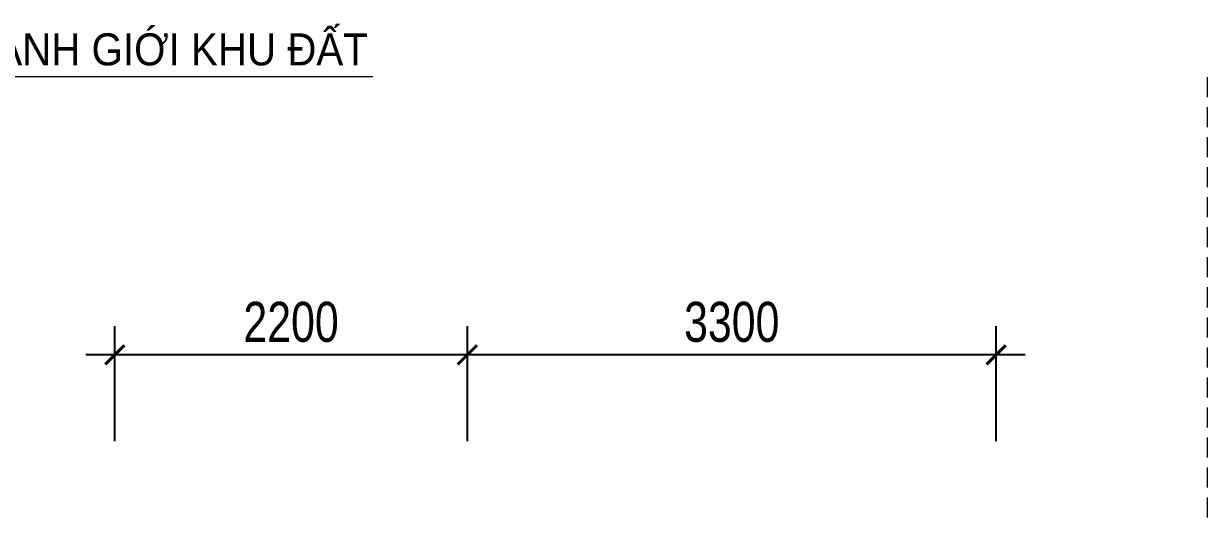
# Model space of a CAD drawing. Header units: millimetres. Extents: x -78046 to 260989, y -99288 to 158505.
# Drawn here: x 199920 to 207306, y 151372 to 154442 of the extents above; entities that cross this region are included whole.
import ezdxf

# ---------------------------------------------------------------- set-up
doc = ezdxf.new("R2010")
doc.units = ezdxf.units.MM
doc.header["$LTSCALE"] = 100
doc.header["$PDMODE"] = 98
doc.linetypes.add('HIDDEN', pattern=[0.375, 0.25, -0.125])
doc.layers.get('Defpoints').update_dxf_attribs({"lineweight": 13})
for name, color, linetype, lineweight in [('-HIDE', 3, 'HIDDEN', 13), ('-TEXT', 7, 'Continuous', 15), ('A72', 9, 'Continuous', 5)]:
    doc.layers.add(name, color=color, linetype=linetype, lineweight=lineweight)
doc.styles.add('AVANH', font='VHAVAN_2.TTF', dxfattribs={"width": 0.8})
doc.styles.add('X-5M-DH-TUM1$0$AVANTH', font='arial.ttf', dxfattribs={"width": 0.9})
doc.styles.add('X-ALL-SECTION$0$ROMANS', font='arial.ttf')
doc.dimstyles.new('C_100A3', dxfattribs={"dimscale": 100, "dimtxt": 2.5, "dimasz": 1.2, "dimexe": 1.8, "dimexo": 0, "dimgap": 0.75, "dimtad": 1, "dimdec": 0, "dimzin": 0, "dimdsep": 46, "dimtxsty": 'AVANH', "dimblk": 'ARCHTICK', "dimcen": 0, "dimdle": 1.8, "dimclrd": 256, "dimclre": 256, "dimclrt": 7, "dimadec": 0, "dimazin": 0, "dimtfac": 0.0001, "dimtdec": 0, "dimtix": 1, "dimtmove": 2, "dimatfit": 3, "dimldrblk": 'ARCHTICK', "dimfxl": 1.8, "dimtolj": 1, "dimtzin": 0, "dimarcsym": 0})
doc.dimstyles.new('X-ALL-SECTION$0$ARROWS', dxfattribs={"dimscale": 100, "dimtxt": 2, "dimasz": 1, "dimexe": 2, "dimexo": 5, "dimgap": 1, "dimtad": 1, "dimdec": 0, "dimzin": 0, "dimdsep": 46, "dimtxsty": 'X-ALL-SECTION$0$ROMANS', "dimblk": 'X-ALL-SECTION$0$ARROWS', "dimcen": 0, "dimclrd": 256, "dimclre": 256, "dimclrt": 256, "dimazin": 0, "dimtfac": 0.5, "dimtdec": 0, "dimtofl": 0, "dimtmove": 2, "dimatfit": 3, "dimldrblk": 'X-ALL-SECTION$0$ARROWS', "dimfxl": 1, "dimtolj": 1, "dimtzin": 0, "dimlwd": -1, "dimlwe": -1, "dimarcsym": 0})

# ---------------------------------------------------------------- blocks, each defined once
blk = doc.blocks.new('_ARCHTICK')
at = {"const_width": 0.15}
blk.add_lwpolyline([(-0.5, -0.5), (0.5, 0.5)], dxfattribs=at)
blk = doc.blocks.new('*D282')
at = {"layer": 'Defpoints', "lineweight": -2, "transparency": 16777216}
for p, q in [((202688.7, 151834.8), (202688.7, 152553.7)), ((205988.7, 151834.8), (205988.7, 152553.7)), ((206168.7, 152373.7), (202508.7, 152373.7))]:
    blk.add_line(p, q, dxfattribs=at)
at = {"layer": 'Defpoints', "color": 0, "transparency": 16777216}
for p in [(202688.7, 152373.7), (202688.7, 151834.8), (205988.7, 151834.8)]:
    blk.add_point(p, dxfattribs=at)
at = {"layer": 'Defpoints', "lineweight": -2, "transparency": 16777216, "xscale": 120, "yscale": 120, "zscale": 120, "rotation": 180}
blk.add_blockref('_ARCHTICK', (202688.7, 152373.7), dxfattribs=at)
at = {"layer": 'Defpoints', "lineweight": -2, "transparency": 16777216, "xscale": 120, "yscale": 120, "zscale": 120}
blk.add_blockref('_ARCHTICK', (205988.7, 152373.7), dxfattribs=at)
at = {"layer": 'Defpoints', "color": 7, "transparency": 16777216, "insert": (204338.7, 152578), "char_height": 250, "attachment_point": 5, "style": 'AVANH'}
blk.add_mtext('\\A1;3300', dxfattribs=at)
blk = doc.blocks.new('*D283')
at = {"layer": 'Defpoints', "lineweight": -2, "transparency": 16777216}
for p, q in [((200488.7, 151834.8), (200488.7, 152553.7)), ((202688.7, 151834.8), (202688.7, 152553.7)), ((202868.7, 152373.7), (200308.7, 152373.7))]:
    blk.add_line(p, q, dxfattribs=at)
at = {"layer": 'Defpoints', "color": 0, "transparency": 16777216}
for p in [(200488.7, 152373.7), (200488.7, 151834.8), (202688.7, 151834.8)]:
    blk.add_point(p, dxfattribs=at)
at = {"layer": 'Defpoints', "lineweight": -2, "transparency": 16777216, "xscale": 120, "yscale": 120, "zscale": 120, "rotation": 180}
blk.add_blockref('_ARCHTICK', (200488.7, 152373.7), dxfattribs=at)
at = {"layer": 'Defpoints', "lineweight": -2, "transparency": 16777216, "xscale": 120, "yscale": 120, "zscale": 120}
blk.add_blockref('_ARCHTICK', (202688.7, 152373.7), dxfattribs=at)
at = {"layer": 'Defpoints', "color": 7, "transparency": 16777216, "insert": (201588.7, 152578), "char_height": 250, "attachment_point": 5, "style": 'AVANH'}
blk.add_mtext('\\A1;2200', dxfattribs=at)
blk = doc.blocks.new('X-ALL-SECTION$0$ARROWS')
blk.add_line((-1, 0), (0, 0))
at = {"const_width": 0.35}
blk.add_lwpolyline([(-1, -1), (0, 0), (-1, 1)], dxfattribs=at)

msp = doc.modelspace()

# ---------------------------------------------------------------- linework, layer by layer
at = {"layer": '-HIDE', "ltscale": 5}
msp.add_line((207306.4, 154107.8), (207306.4, 134990.1), dxfattribs=at)

# ---------------------------------------------------------------- texts
at = {"layer": '-TEXT', "color": 2, "style": 'X-5M-DH-TUM1$0$AVANTH', "width": 0.9}
msp.add_text('RANH GIỚI KHU ĐẤT', height=200, dxfattribs=at).set_placement((199561.4, 154181.1))

# ---------------------------------------------------------------- dimensions: what is measured, and where the dimension line sits
at = {"layer": 'Defpoints', "color": 2}
for base, p1, p2, picture, middle in [((200488.7, 152373.7), (202688.7, 151834.8), (200488.7, 151834.8), '*D283', (201588.7, 152578)), ((202688.7, 152373.7), (205988.7, 151834.8), (202688.7, 151834.8), '*D282', (204338.7, 152578))]:
    dim = msp.add_linear_dim(base=base, p1=p1, p2=p2, dimstyle='C_100A3', dxfattribs=at)
    dim.commit()
    dim.dimension.update_dxf_attribs({"geometry": picture, "text_midpoint": middle})

# ---------------------------------------------------------------- leaders
at = {"layer": 'A72'}
msp.add_leader([(199109.8, 154111.1), (202099.2, 154111.1)], dimstyle='X-ALL-SECTION$0$ARROWS', override={"dimasz": 2, "dimtad": 0}, dxfattribs=at)

doc.saveas('drawing.dxf')
